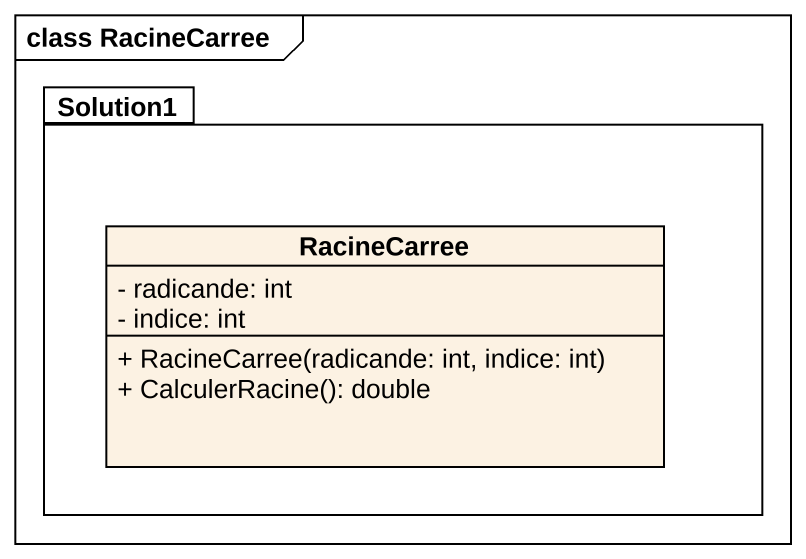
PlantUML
@startuml
mainframe class RacineCarree
hide circle
hide empty members
skinparam classAttributeIconSize 0
package Solution1 {
  class RacineCarree {
    - radicande: int
    - indice: int
    + RacineCarree(radicande: int, indice: int)
    + CalculerRacine(): double
  }
}
@enduml
